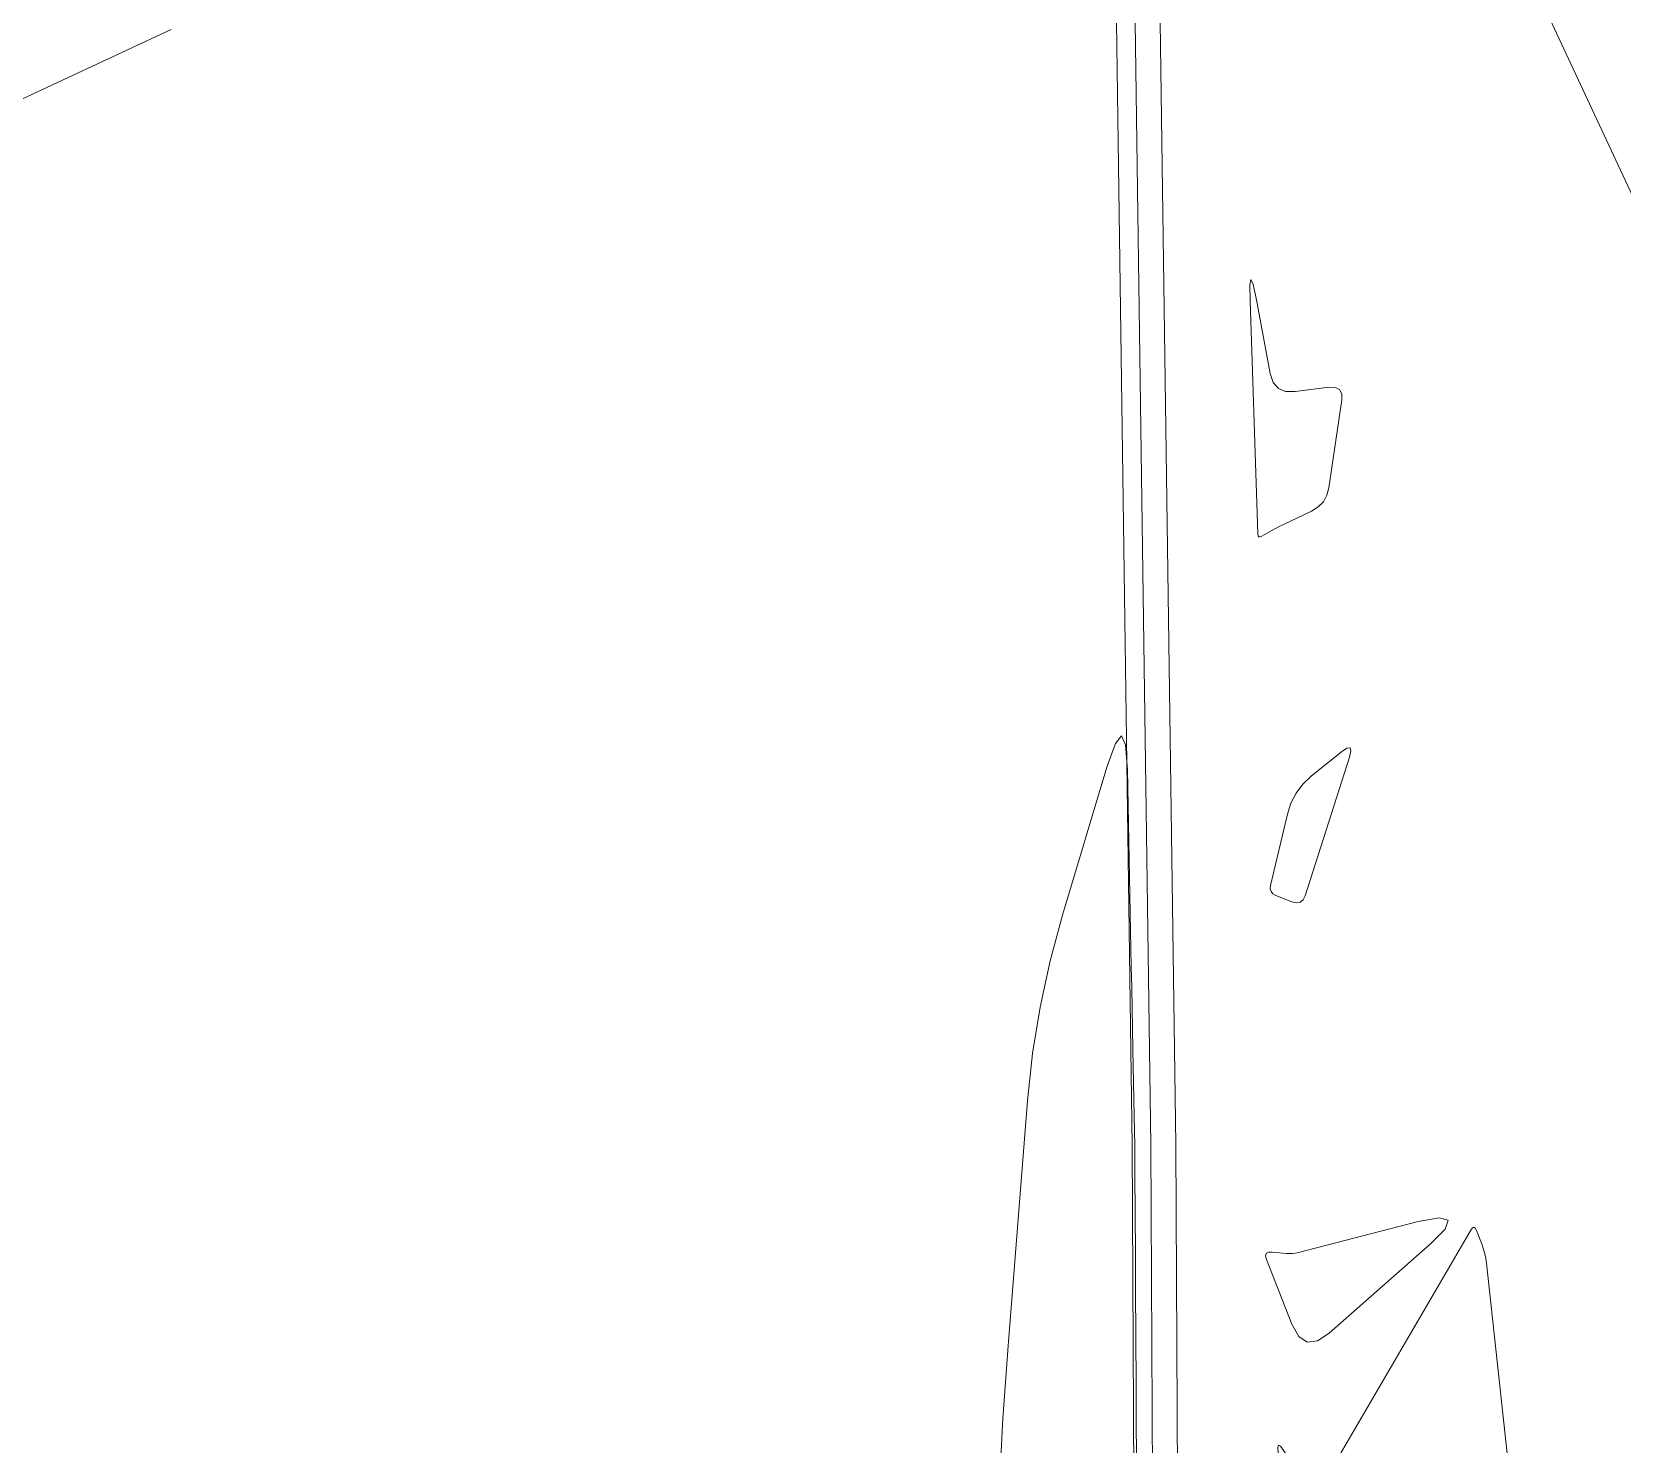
# Model space of a CAD drawing. Extents: x 2498567 to 2501210, y 7092229 to 7094464.
# Drawn here: x 2499186.77 to 2499212.31, y 7093192.29 to 7093214.97 of the extents above; entities that cross this region are included whole.
import ezdxf

# ---------------------------------------------------------------- set-up
doc = ezdxf.new("R2010")
doc.units = 0
doc.header["$MEASUREMENT"] = 0
doc.linetypes.add('DGN Style 5', pattern=[531.948115, 227.977763, -303.970351])
doc.linetypes.add('HIDDEN', pattern=[0.375, 0.25, -0.125])
for name, color, linetype, lineweight in [('2', 7, 'Continuous', 0), ('Level 31', 254, 'Continuous', 0), ('Level 35', 254, 'Continuous', 0)]:
    doc.layers.add(name, color=color, linetype=linetype, lineweight=lineweight)
doc.layers.add('GRID', color=254, linetype='HIDDEN')

msp = doc.modelspace()

# ---------------------------------------------------------------- linework, layer by layer
at = {"layer": '2', "color": 7, "linetype": 'Continuous', "lineweight": 0, "flags": 128}
for points in [[(2499205.995, 7092925.965), (2499206.054, 7092951.862), (2499206.106, 7092963.302), (2499205.773, 7092980.931), (2499206.068, 7092998.64), (2499205.545, 7093017.586), (2499205.638, 7093049.726), (2499205.329, 7093077.003), (2499204.77, 7093115.425), (2499204.729, 7093146.612), (2499204.519, 7093180.459), (2499204.439, 7093197.098), (2499204.106, 7093220.731)], [(2499206.295, 7092925.966), (2499206.354, 7092951.861), (2499206.406, 7092963.304), (2499206.073, 7092980.931), (2499206.368, 7092998.642), (2499205.845, 7093017.59), (2499205.938, 7093049.727), (2499205.629, 7093077.007), (2499205.07, 7093115.427), (2499205.029, 7093146.613), (2499204.819, 7093180.461), (2499204.739, 7093197.101), (2499204.406, 7093220.734)], [(2499206.695, 7092925.967), (2499206.754, 7092951.86), (2499206.806, 7092963.307), (2499206.473, 7092980.932), (2499206.768, 7092998.644), (2499206.245, 7093017.595), (2499206.338, 7093049.729), (2499206.029, 7093077.012), (2499205.47, 7093115.431), (2499205.429, 7093146.615), (2499205.219, 7093180.463), (2499205.139, 7093197.105), (2499204.806, 7093220.738)]]:
    msp.add_lwpolyline(points, dxfattribs=at)
at = {"layer": 'GRID', "color": 252, "linetype": 'HIDDEN', "lineweight": 0, "ltscale": 35}
for p, q in [((2498824.209, 7093044.915), (2500803.838, 7093967.974)), ((2498998.682, 7093670.838), (2499519.971, 7092552.862))]:
    msp.add_line(p, q, dxfattribs=at)
at = {"layer": 'Level 31', "color": 35, "linetype": 'Continuous', "lineweight": 13}
for p, q in [((2499204.032, 7093203.167), (2499204.168, 7093203.547)), ((2499204.168, 7093203.547), (2499204.268, 7093203.666)), ((2499204.268, 7093203.666), (2499204.332, 7093203.525)), ((2499204.332, 7093203.525), (2499204.36, 7093203.122)), ((2499203.317, 7093200.786), (2499204.032, 7093203.167)), ((2499204.36, 7093203.122), (2499204.423, 7093199.959)), ((2499203.118, 7093200.053), (2499203.317, 7093200.786)), ((2499202.958, 7093199.313), (2499203.118, 7093200.053)), ((2499204.423, 7093199.959), (2499204.429, 7093199.629)), ((2499204.429, 7093199.629), (2499204.436, 7093199.299)), ((2499202.838, 7093198.565), (2499202.958, 7093199.313)), ((2499204.436, 7093199.299), (2499204.442, 7093198.969)), ((2499204.442, 7093198.969), (2499204.449, 7093198.639)), ((2499204.449, 7093198.639), (2499204.47, 7093197.56)), ((2499202.758, 7093197.81), (2499202.838, 7093198.565)), ((2499202.445, 7093193.876), (2499202.758, 7093197.81)), ((2499204.47, 7093197.56), (2499204.475, 7093197.329)), ((2499204.475, 7093197.329), (2499204.478, 7093197.098)), ((2499204.478, 7093197.098), (2499204.48, 7093196.867)), ((2499204.48, 7093196.867), (2499204.482, 7093196.636)), ((2499204.482, 7093196.636), (2499204.488, 7093195.359)), ((2499204.488, 7093195.359), (2499204.49, 7093195.086)), ((2499204.49, 7093195.086), (2499204.491, 7093194.812)), ((2499204.491, 7093194.812), (2499204.493, 7093194.538)), ((2499204.493, 7093194.538), (2499204.494, 7093194.265)), ((2499204.494, 7093194.265), (2499204.544, 7093184.601)), ((2499202.362, 7093192.707), (2499202.445, 7093193.876)), ((2499202.299, 7093191.538), (2499202.362, 7093192.707))]:
    msp.add_line(p, q, dxfattribs=at)
at = {"layer": 'Level 35', "color": 35, "linetype": 'DGN Style 5', "lineweight": 0, "flags": 128}
for points in [[(2499206.455, 7093206.91), (2499206.331, 7093210.658), (2499206.329, 7093210.907), (2499206.345, 7093210.992), (2499206.379, 7093210.912), (2499206.432, 7093210.669), (2499206.655, 7093209.486), (2499206.703, 7093209.343), (2499206.786, 7093209.247), (2499206.902, 7093209.198), (2499207.053, 7093209.196), (2499207.602, 7093209.265), (2499207.702, 7093209.263), (2499207.769, 7093209.229), (2499207.803, 7093209.161), (2499207.802, 7093209.06), (2499207.597, 7093207.652), (2499207.565, 7093207.53), (2499207.508, 7093207.426), (2499207.426, 7093207.342), (2499207.319, 7093207.276), (2499206.854, 7093207.055), (2499206.807, 7093207.032), (2499206.761, 7093207.008), (2499206.715, 7093206.984), (2499206.669, 7093206.958), (2499206.521, 7093206.873), (2499206.493, 7093206.862), (2499206.473, 7093206.864), (2499206.46, 7093206.88), (2499206.455, 7093206.91)], [(2499206.66, 7093201.267), (2499206.929, 7093202.41), (2499206.985, 7093202.587), (2499207.069, 7093202.748), (2499207.178, 7093202.893), (2499207.314, 7093203.021), (2499207.8, 7093203.412), (2499207.886, 7093203.469), (2499207.936, 7093203.474), (2499207.95, 7093203.426), (2499207.927, 7093203.325), (2499207.214, 7093201.101), (2499207.181, 7093201.034), (2499207.135, 7093200.995), (2499207.076, 7093200.984), (2499207.003, 7093201.002), (2499206.743, 7093201.106), (2499206.696, 7093201.133), (2499206.667, 7093201.169), (2499206.655, 7093201.213), (2499206.66, 7093201.267)], [(2499207.11, 7093195.373), (2499209.03, 7093195.87), (2499209.366, 7093195.93), (2499209.511, 7093195.89), (2499209.463, 7093195.747), (2499209.224, 7093195.504), (2499207.601, 7093194.076), (2499207.411, 7093193.952), (2499207.248, 7093193.934), (2499207.111, 7093194.025), (2499206.999, 7093194.222), (2499206.593, 7093195.26), (2499206.579, 7093195.317), (2499206.59, 7093195.356), (2499206.624, 7093195.377), (2499206.683, 7093195.379), (2499206.915, 7093195.357), (2499206.964, 7093195.355), (2499207.013, 7093195.357), (2499207.062, 7093195.363), (2499207.11, 7093195.373)], [(2499211.081, 7093186.385), (2499210.127, 7093195.202), (2499210.116, 7093195.277), (2499210.101, 7093195.35), (2499210.081, 7093195.423), (2499210.056, 7093195.494), (2499209.967, 7093195.726), (2499209.947, 7093195.763), (2499209.925, 7093195.777), (2499209.901, 7093195.767), (2499209.875, 7093195.733), (2499207.542, 7093191.736), (2499207.456, 7093191.625), (2499207.367, 7093191.587), (2499207.276, 7093191.62), (2499207.183, 7093191.726), (2499206.875, 7093192.19), (2499206.82, 7093192.262), (2499206.786, 7093192.28), (2499206.774, 7093192.244), (2499206.783, 7093192.153), (2499207.268, 7093189.244), (2499207.391, 7093188.635), (2499207.553, 7093188.039), (2499207.755, 7093187.455), (2499207.997, 7093186.883), (2499209.07, 7093184.564), (2499209.114, 7093184.418), (2499209.096, 7093184.302), (2499209.017, 7093184.214), (2499208.878, 7093184.155), (2499208.321, 7093184.01), (2499208.212, 7093183.968), (2499208.126, 7093183.904), (2499208.062, 7093183.818), (2499208.019, 7093183.71), (2499207.619, 7093182.199), (2499207.561, 7093181.877), (2499207.558, 7093181.56), (2499207.611, 7093181.247), (2499207.719, 7093180.938), (2499208.28, 7093179.667), (2499208.379, 7093179.51), (2499208.498, 7093179.436), (2499208.637, 7093179.446), (2499208.798, 7093179.539), (2499209.355, 7093179.978), (2499209.46, 7093180.042), (2499209.533, 7093180.044), (2499209.576, 7093179.984), (2499209.588, 7093179.863), (2499209.449, 7093173.547), (2499209.406, 7093172.315), (2499209.334, 7093171.084), (2499209.232, 7093169.856), (2499209.1, 7093168.63), (2499208.508, 7093163.688), (2499208.492, 7093163.39), (2499208.539, 7093163.273), (2499208.648, 7093163.336), (2499208.82, 7093163.58), (2499209.515, 7093164.727), (2499209.633, 7093164.878), (2499209.736, 7093164.92), (2499209.825, 7093164.853), (2499209.899, 7093164.677), (2499210.119, 7093163.922), (2499210.164, 7093163.76), (2499210.203, 7093163.596), (2499210.236, 7093163.431), (2499210.264, 7093163.265), (2499211.498, 7093155.101), (2499211.719, 7093153.791), (2499211.852, 7093153.36), (2499211.897, 7093153.809), (2499211.856, 7093155.136), (2499211.512, 7093162.216), (2499211.459, 7093163.417), (2499211.413, 7093164.618), (2499211.377, 7093165.82), (2499211.349, 7093167.022), (2499211.271, 7093170.949), (2499211.258, 7093171.791), (2499211.252, 7093172.633), (2499211.253, 7093173.474), (2499211.26, 7093174.316), (2499211.345, 7093180.823), (2499211.342, 7093182.217), (2499211.297, 7093183.608), (2499211.21, 7093184.997), (2499211.081, 7093186.385)]]:
    msp.add_lwpolyline(points, dxfattribs=at)

doc.saveas('drawing.dxf')
